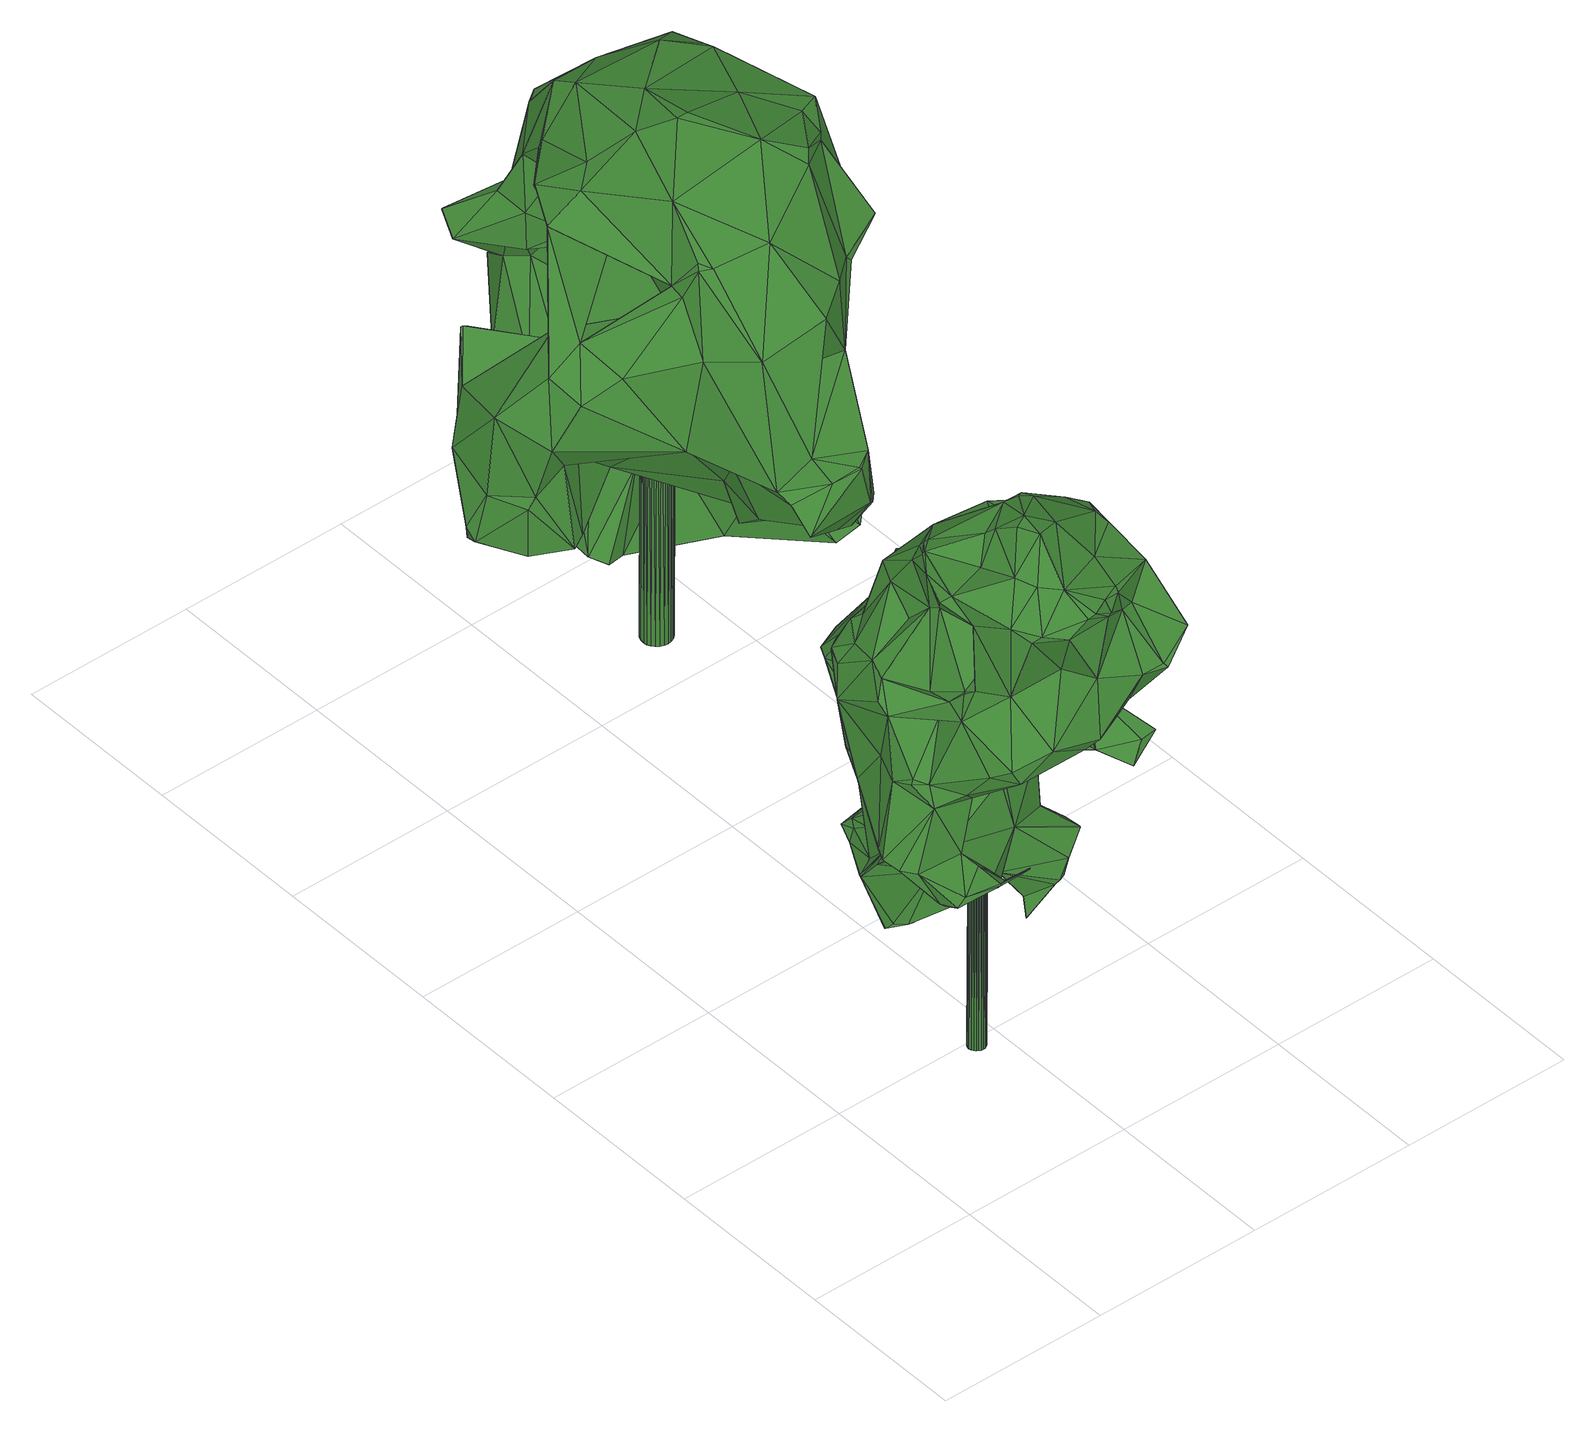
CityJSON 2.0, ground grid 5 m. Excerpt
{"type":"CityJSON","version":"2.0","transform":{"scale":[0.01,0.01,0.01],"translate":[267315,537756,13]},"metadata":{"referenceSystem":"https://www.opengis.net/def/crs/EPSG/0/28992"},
"CityObjects":{
"tree1":{"type":"SolitaryVegetationObject","attributes":{"gtid":149,"crown_width_m":7.98,"crown_median_z":23.55,"crown_r50_m":0.415,"crown_porosity":0.893,"trunk_H_m":10.03,"trunk_DBH_m":0.493,"trunk_radius_m":0.247,"trunk_base_height_m":13.52,"original_gtid":"165"},"geometry":[{"type":"Solid","lod":"3","boundaries":[[[[0,1,2]],[[3,4,5]],[[6,7,8]],[[9,10,11]],[[12,13,14]],[[15,16,17]],[[18,19,20]],[[21,19,18]],[[22,23,24]],[[25,26,27]],[[28,29,30]],[[31,32,33]],[[31,33,34]],[[3,35,36]],[[37,38,39]],[[40,31,41]],[[42,43,44]],[[45,46,47]],[[48,49,50]],[[51,36,52]],[[35,52,36]],[[53,54,55]],[[56,7,57]],[[58,59,60]],[[17,16,61]],[[62,63,32]],[[64,65,66]],[[51,67,68]],[[69,70,71]],[[35,72,67]],[[73,74,75]],[[76,77,78]],[[79,80,81]],[[10,82,83]],[[84,83,82]],[[85,26,42]],[[34,33,86]],[[87,18,20]],[[24,88,89]],[[44,90,42]],[[42,91,56]],[[92,93,94]],[[95,96,97]],[[98,93,92]],[[41,98,40]],[[41,31,34]],[[15,99,16]],[[100,101,102]],[[103,104,105]],[[66,106,64]],[[107,108,109]],[[110,111,112]],[[9,82,10]],[[66,113,114]],[[115,116,117]],[[115,117,22]],[[118,119,120]],[[121,122,123]],[[101,89,102]],[[70,113,66]],[[16,124,61]],[[118,125,126]],[[84,100,102]],[[127,128,129]],[[130,58,131]],[[132,131,58]],[[132,133,134]],[[135,75,136]],[[105,95,97]],[[137,138,87]],[[139,138,137]],[[54,37,39]],[[32,31,140]],[[141,142,143]],[[126,125,143]],[[118,120,125]],[[144,98,13]],[[145,146,147]],[[23,46,148]],[[149,79,81]],[[55,147,146]],[[150,151,152]],[[22,46,23]],[[69,153,154]],[[43,6,155]],[[116,156,119]],[[89,101,24]],[[22,24,101]],[[79,157,80]],[[66,65,70]],[[108,158,159]],[[57,43,42]],[[46,117,116]],[[156,120,119]],[[160,161,162]],[[163,164,165]],[[18,166,167]],[[22,101,115]],[[46,22,117]],[[168,49,48]],[[48,169,168]],[[148,46,45]],[[6,170,155]],[[64,171,172]],[[173,174,175]],[[112,30,60]],[[112,111,28]],[[110,28,111]],[[176,177,178]],[[157,36,51]],[[95,179,180]],[[181,131,182]],[[6,43,57]],[[102,183,103]],[[13,98,92]],[[13,92,14]],[[62,114,53]],[[102,89,183]],[[57,42,56]],[[110,112,130]],[[110,130,184]],[[112,59,130]],[[81,185,165]],[[44,173,90]],[[160,162,186]],[[159,158,149]],[[187,183,89]],[[53,114,113]],[[188,28,189]],[[57,7,6]],[[121,123,1]],[[14,126,12]],[[190,127,191]],[[104,183,187]],[[146,192,63]],[[145,192,146]],[[87,193,137]],[[87,20,193]],[[190,17,194]],[[159,64,172]],[[3,5,35]],[[90,173,160]],[[160,173,195]],[[196,141,143]],[[17,190,15]],[[51,35,67]],[[130,131,184]],[[95,197,96]],[[41,198,98]],[[35,51,52]],[[199,200,201]],[[202,113,70]],[[203,152,151]],[[180,204,205]],[[206,207,123]],[[194,208,38]],[[153,209,64]],[[210,153,64]],[[211,212,213]],[[173,44,174]],[[90,160,186]],[[162,161,214]],[[204,215,216]],[[168,216,215]],[[112,60,59]],[[217,9,218]],[[88,187,89]],[[210,64,159]],[[4,3,157]],[[157,108,4]],[[211,213,219]],[[63,62,146]],[[220,221,222]],[[223,221,220]],[[28,30,112]],[[203,224,197]],[[76,225,226]],[[180,179,204]],[[214,186,162]],[[172,171,227]],[[159,172,227]],[[159,227,212]],[[131,228,229]],[[7,56,134]],[[8,7,134]],[[79,158,230]],[[193,20,19]],[[73,187,231]],[[86,232,233]],[[220,234,151]],[[235,220,151]],[[178,236,237]],[[221,238,51]],[[49,215,135]],[[228,239,229]],[[228,189,239]],[[219,107,211]],[[213,212,227]],[[138,166,87]],[[188,29,28]],[[240,27,241]],[[242,30,29]],[[40,140,31]],[[49,135,50]],[[25,189,243]],[[154,78,129]],[[32,140,62]],[[104,103,183]],[[220,235,223]],[[212,211,109]],[[107,109,211]],[[131,132,134]],[[146,53,55]],[[21,18,244]],[[135,136,245]],[[229,201,131]],[[229,199,201]],[[40,98,144]],[[246,234,68]],[[131,201,184]],[[209,65,64]],[[104,187,75]],[[187,73,75]],[[151,234,246]],[[62,144,114]],[[247,237,245]],[[247,245,55]],[[114,144,66]],[[188,248,29]],[[74,249,75]],[[75,249,136]],[[246,203,151]],[[219,250,4]],[[5,4,250]],[[251,97,84]],[[105,97,251]],[[0,2,252]],[[139,253,138]],[[136,249,244]],[[68,222,51]],[[116,115,254]],[[14,92,126]],[[118,126,92]],[[157,230,108]],[[8,134,133]],[[8,133,6]],[[213,227,141]],[[130,59,58]],[[127,190,128]],[[171,142,227]],[[96,83,97]],[[245,169,135]],[[139,255,253]],[[178,177,236]],[[181,243,228]],[[122,0,38]],[[81,165,149]],[[208,256,38]],[[248,240,257]],[[258,256,15]],[[15,190,259]],[[147,55,260]],[[149,261,262]],[[159,262,261]],[[159,149,262]],[[58,258,132]],[[91,243,182]],[[222,234,220]],[[88,231,187]],[[11,5,250]],[[11,250,9]],[[90,85,42]],[[103,105,102]],[[241,161,263]],[[241,214,161]],[[175,161,195]],[[175,263,161]],[[161,160,195]],[[168,215,49]],[[237,264,169]],[[214,27,186]],[[219,4,107]],[[146,62,53]],[[82,217,84]],[[36,157,3]],[[239,189,28]],[[157,79,230]],[[245,136,244]],[[258,15,259]],[[258,259,132]],[[175,195,173]],[[237,169,245]],[[265,266,137]],[[110,200,28]],[[257,267,248]],[[171,106,268]],[[68,67,72]],[[246,68,72]],[[11,10,72]],[[93,198,148]],[[199,269,200]],[[110,184,200]],[[242,29,267]],[[94,118,92]],[[202,70,69]],[[212,109,159]],[[56,270,134]],[[27,85,186]],[[226,225,133]],[[157,51,238]],[[238,271,80]],[[80,271,81]],[[241,27,214]],[[208,194,99]],[[208,99,15]],[[100,217,156]],[[37,54,53]],[[84,217,100]],[[125,272,143]],[[273,274,226]],[[275,168,169]],[[235,257,276]],[[240,276,257]],[[228,243,189]],[[245,260,55]],[[77,226,274]],[[206,240,207]],[[69,128,38]],[[194,38,128]],[[108,107,4]],[[277,278,106]],[[267,29,248]],[[246,72,279]],[[224,246,279]],[[75,135,179]],[[75,179,104]],[[10,279,72]],[[43,155,44]],[[63,192,167]],[[115,280,254]],[[100,254,280]],[[153,281,154]],[[235,276,163]],[[259,191,273]],[[259,273,132]],[[282,58,275]],[[39,236,177]],[[283,236,39]],[[61,99,17]],[[194,17,99]],[[188,189,284]],[[27,240,284]],[[238,80,157]],[[281,1,285]],[[248,284,240]],[[134,182,131]],[[268,278,12]],[[205,204,152]],[[100,280,101]],[[283,282,264]],[[191,274,273]],[[286,44,287]],[[108,159,109]],[[210,261,281]],[[156,217,196]],[[82,9,217]],[[90,186,288]],[[289,155,170]],[[190,191,259]],[[94,47,290]],[[282,283,58]],[[145,244,192]],[[206,58,283]],[[206,258,58]],[[23,265,24]],[[77,274,127]],[[291,267,150]],[[164,1,292]],[[90,288,85]],[[230,158,108]],[[137,88,265]],[[39,0,252]],[[39,252,276]],[[88,24,265]],[[39,38,0]],[[85,288,186]],[[139,232,255]],[[138,253,166]],[[166,18,87]],[[207,240,241]],[[139,266,232]],[[93,98,198]],[[148,45,93]],[[239,200,269]],[[122,121,0]],[[1,0,121]],[[222,68,234]],[[224,203,246]],[[33,32,253]],[[84,97,83]],[[32,63,167]],[[95,105,104]],[[116,254,156]],[[33,255,86]],[[240,206,276]],[[243,91,42]],[[176,178,247]],[[237,247,178]],[[287,155,289]],[[32,167,253]],[[253,167,166]],[[170,285,289]],[[27,26,85]],[[74,21,249]],[[145,147,244]],[[33,253,255]],[[167,244,18]],[[167,192,244]],[[174,44,286]],[[175,286,263]],[[174,286,175]],[[165,292,149]],[[189,25,284]],[[204,179,215]],[[135,215,179]],[[267,204,216]],[[155,287,44]],[[137,193,231]],[[137,231,88]],[[193,19,231]],[[21,231,19]],[[244,249,21]],[[137,266,139]],[[153,71,209]],[[156,254,100]],[[69,154,129]],[[209,71,70]],[[104,179,95]],[[102,105,84]],[[105,251,84]],[[133,225,6]],[[141,293,142]],[[227,142,293]],[[227,293,141]],[[134,270,182]],[[196,272,156]],[[196,143,272]],[[202,53,113]],[[289,285,1]],[[78,281,294]],[[86,233,34]],[[148,198,233]],[[269,199,239]],[[180,197,95]],[[123,122,206]],[[290,119,118]],[[118,94,290]],[[93,47,94]],[[45,47,93]],[[276,283,39]],[[252,163,276]],[[210,281,153]],[[78,294,76]],[[69,71,153]],[[28,200,239]],[[201,200,184]],[[86,255,232]],[[156,272,120]],[[125,120,272]],[[291,150,204]],[[291,204,267]],[[235,150,267]],[[135,295,50]],[[208,15,256]],[[35,5,72]],[[11,72,5]],[[133,296,226]],[[129,128,69]],[[144,297,66]],[[13,297,144]],[[194,128,190]],[[221,51,222]],[[202,69,37]],[[38,37,69]],[[79,149,158]],[[264,237,236]],[[223,271,221]],[[221,271,238]],[[81,271,185]],[[223,185,271]],[[273,226,296]],[[265,233,266]],[[281,261,1]],[[58,242,275]],[[53,202,37]],[[278,277,297]],[[66,297,277]],[[55,54,247]],[[177,176,54]],[[247,54,176]],[[54,39,177]],[[239,199,229]],[[181,228,131]],[[70,65,209]],[[149,292,1]],[[270,56,91]],[[270,91,182]],[[182,243,181]],[[16,99,124]],[[99,61,124]],[[275,264,282]],[[169,264,275]],[[207,298,299]],[[83,224,10]],[[150,152,204]],[[38,256,258]],[[122,38,206]],[[115,101,280]],[[96,224,83]],[[170,6,294]],[[165,185,163]],[[185,223,163]],[[223,235,163]],[[252,2,163]],[[290,116,119]],[[148,233,23]],[[116,47,46]],[[290,47,116]],[[206,283,276]],[[206,38,258]],[[224,96,197]],[[132,296,133]],[[273,296,132]],[[2,1,300]],[[180,205,197]],[[23,233,265]],[[243,26,25]],[[34,233,41]],[[198,41,233]],[[232,266,233]],[[257,235,267]],[[203,205,152]],[[144,62,140]],[[40,144,140]],[[244,260,245]],[[268,106,278]],[[285,170,294]],[[285,294,281]],[[150,235,151]],[[295,169,48]],[[50,295,48]],[[60,242,58]],[[30,242,60]],[[242,267,275]],[[169,295,135]],[[267,216,275]],[[77,76,226]],[[10,301,279]],[[224,279,301]],[[224,301,10]],[[143,142,126]],[[12,126,142]],[[129,78,77]],[[203,197,205]],[[188,284,248]],[[123,207,299]],[[207,241,298]],[[278,297,302]],[[278,302,12]],[[13,302,297]],[[12,302,13]],[[300,164,2]],[[2,164,163]],[[300,1,164]],[[27,284,25]],[[149,1,261]],[[159,261,210]],[[123,299,1]],[[292,165,164]],[[283,264,236]],[[244,147,260]],[[263,298,241]],[[231,74,73]],[[231,21,74]],[[299,298,289]],[[289,298,287]],[[299,289,1]],[[287,298,286]],[[286,298,263]],[[243,42,26]],[[127,274,191]],[[281,78,154]],[[275,216,168]],[[77,127,129]],[[268,12,142]],[[268,142,171]],[[303,196,218]],[[217,218,196]],[[250,218,9]],[[64,106,171]],[[213,304,219]],[[277,106,66]],[[219,304,250]],[[303,218,304]],[[250,304,218]],[[303,304,196]],[[213,141,304]],[[141,196,304]],[[294,6,225]],[[294,225,76]],[[305,306,307]],[[305,307,308]],[[308,307,309]],[[308,309,310]],[[307,306,311]],[[307,311,309]],[[309,311,312]],[[309,312,310]],[[311,306,313]],[[311,313,312]],[[312,313,314]],[[312,314,310]],[[313,306,315]],[[313,315,314]],[[314,315,316]],[[314,316,310]],[[315,306,317]],[[315,317,316]],[[316,317,318]],[[316,318,310]],[[317,306,319]],[[317,319,318]],[[318,319,320]],[[318,320,310]],[[319,306,321]],[[319,321,320]],[[320,321,322]],[[320,322,310]],[[321,306,323]],[[321,323,322]],[[322,323,324]],[[322,324,310]],[[323,306,325]],[[323,325,324]],[[324,325,326]],[[324,326,310]],[[325,306,327]],[[325,327,326]],[[326,327,328]],[[326,328,310]],[[327,306,329]],[[327,329,328]],[[328,329,330]],[[328,330,310]],[[329,306,331]],[[329,331,330]],[[330,331,332]],[[330,332,310]],[[331,306,333]],[[331,333,332]],[[332,333,334]],[[332,334,310]],[[333,306,335]],[[333,335,334]],[[334,335,336]],[[334,336,310]],[[335,306,337]],[[335,337,336]],[[336,337,338]],[[336,338,310]],[[337,306,339]],[[337,339,338]],[[338,339,340]],[[338,340,310]],[[339,306,341]],[[339,341,340]],[[340,341,342]],[[340,342,310]],[[341,306,343]],[[341,343,342]],[[342,343,344]],[[342,344,310]],[[343,306,345]],[[343,345,344]],[[344,345,346]],[[344,346,310]],[[345,306,347]],[[345,347,346]],[[346,347,348]],[[346,348,310]],[[347,306,349]],[[347,349,348]],[[348,349,350]],[[348,350,310]],[[349,306,351]],[[349,351,350]],[[350,351,352]],[[350,352,310]],[[351,306,353]],[[351,353,352]],[[352,353,354]],[[352,354,310]],[[353,306,305]],[[353,305,354]],[[354,305,308]],[[354,308,310]]]]}]},
"tree2":{"type":"SolitaryVegetationObject","attributes":{"gtid":111,"crown_width_m":12.98,"crown_median_z":23.98,"crown_r50_m":0.517,"crown_porosity":0.898,"trunk_H_m":10.51,"trunk_DBH_m":0.87,"trunk_radius_m":0.435,"trunk_base_height_m":13.47,"original_gtid":"119"},"geometry":[{"type":"Solid","lod":"3","boundaries":[[[[355,356,357]],[[358,359,360]],[[361,362,363]],[[361,363,364]],[[365,366,367]],[[368,369,370]],[[371,369,372]],[[373,374,364]],[[375,376,377]],[[378,379,380]],[[381,357,356]],[[382,383,384]],[[385,386,387]],[[388,389,390]],[[391,362,392]],[[391,392,393]],[[394,395,396]],[[397,398,399]],[[400,401,402]],[[403,404,405]],[[406,407,408]],[[409,410,411]],[[412,413,414]],[[412,415,413]],[[382,384,372]],[[416,417,418]],[[419,356,420]],[[421,356,419]],[[422,423,398]],[[384,424,372]],[[425,426,427]],[[428,429,375]],[[430,431,432]],[[430,432,428]],[[433,434,435]],[[436,435,434]],[[384,437,424]],[[384,438,437]],[[439,440,441]],[[442,443,444]],[[399,445,397]],[[446,447,412]],[[448,449,450]],[[448,451,449]],[[358,452,453]],[[454,452,455]],[[456,404,403]],[[457,458,441]],[[459,460,461]],[[426,461,460]],[[462,463,464]],[[465,466,467]],[[373,466,465]],[[468,469,470]],[[468,436,469]],[[453,452,471]],[[454,471,452]],[[367,472,448]],[[448,473,367]],[[474,388,475]],[[476,477,478]],[[479,480,481]],[[482,483,484]],[[360,485,486]],[[375,487,376]],[[428,375,488]],[[489,490,474]],[[491,492,493]],[[364,494,373]],[[479,495,496]],[[438,497,498]],[[414,413,499]],[[500,477,476]],[[444,443,501]],[[395,398,396]],[[422,502,396]],[[503,396,502]],[[494,364,363]],[[504,467,505]],[[506,401,507]],[[506,507,508]],[[396,398,423]],[[509,505,467]],[[510,511,405]],[[492,512,504]],[[388,490,513]],[[514,515,360]],[[500,476,516]],[[396,458,394]],[[517,393,392]],[[412,459,446]],[[414,459,412]],[[461,426,425]],[[516,410,489]],[[518,403,519]],[[488,520,492]],[[491,520,488]],[[396,423,422]],[[405,511,521]],[[483,468,522]],[[523,468,483]],[[504,505,524]],[[362,391,363]],[[376,487,525]],[[358,453,526]],[[358,526,359]],[[527,528,381]],[[529,530,531]],[[418,532,533]],[[534,533,532]],[[535,506,508]],[[467,504,536]],[[472,537,538]],[[530,539,540]],[[438,487,437]],[[408,514,416]],[[360,416,514]],[[374,361,364]],[[541,391,393]],[[455,480,479]],[[393,517,541]],[[467,542,509]],[[543,450,544]],[[509,545,546]],[[413,547,548]],[[546,545,538]],[[541,363,391]],[[541,494,363]],[[362,361,549]],[[550,551,552]],[[401,553,554]],[[486,485,399]],[[372,368,382]],[[509,555,545]],[[542,555,509]],[[465,374,373]],[[435,556,433]],[[546,557,431]],[[417,416,558]],[[417,558,559]],[[560,561,457]],[[428,432,429]],[[431,430,546]],[[562,443,499]],[[522,484,483]],[[509,430,505]],[[505,430,524]],[[546,430,509]],[[535,508,451]],[[358,480,452]],[[371,372,424]],[[371,424,365]],[[563,564,501]],[[565,477,500]],[[566,450,449]],[[495,515,464]],[[508,566,449]],[[461,446,459]],[[377,520,469]],[[402,506,567]],[[402,567,555]],[[414,442,459]],[[359,485,360]],[[516,389,513]],[[419,568,569]],[[559,568,419]],[[548,550,552]],[[539,570,571]],[[437,487,429]],[[542,402,555]],[[568,441,569]],[[441,568,457]],[[400,541,517]],[[400,402,541]],[[515,495,479]],[[572,512,491]],[[388,513,389]],[[536,465,467]],[[541,573,494]],[[536,556,465]],[[362,549,392]],[[571,540,539]],[[397,445,526]],[[508,478,566]],[[574,575,518]],[[383,576,497]],[[562,499,413]],[[577,578,427]],[[390,579,475]],[[579,580,475]],[[465,581,374]],[[355,532,582]],[[444,427,460]],[[427,426,460]],[[510,482,583]],[[559,419,420]],[[405,584,510]],[[585,586,587]],[[585,548,586]],[[448,450,588]],[[464,463,495]],[[446,589,447]],[[526,453,397]],[[529,581,556]],[[461,590,446]],[[451,508,449]],[[550,548,551]],[[591,367,473]],[[484,522,592]],[[533,385,408]],[[425,578,461]],[[590,461,578]],[[548,454,551]],[[523,436,468]],[[513,490,410]],[[411,410,490]],[[562,501,443]],[[548,501,562]],[[585,471,454]],[[585,454,548]],[[444,577,427]],[[577,564,578]],[[593,594,575]],[[437,595,424]],[[448,588,473]],[[427,578,425]],[[510,483,482]],[[486,416,360]],[[489,596,490]],[[498,497,576]],[[583,565,500]],[[597,583,500]],[[412,447,415]],[[403,594,456]],[[361,598,549]],[[515,514,464]],[[447,589,415]],[[430,492,524]],[[441,503,439]],[[599,415,589]],[[599,589,422]],[[458,396,503]],[[458,503,441]],[[516,489,600]],[[600,489,474]],[[536,512,572]],[[504,512,536]],[[415,422,397]],[[464,408,407]],[[464,514,408]],[[546,366,557]],[[479,481,515]],[[439,569,440]],[[469,520,491]],[[492,520,493]],[[370,601,368]],[[560,457,568]],[[560,568,559]],[[543,588,450]],[[475,600,474]],[[518,602,574]],[[500,603,511]],[[511,603,571]],[[476,478,379]],[[434,488,469]],[[407,604,576]],[[384,497,438]],[[383,497,384]],[[603,500,600]],[[455,551,454]],[[552,551,356]],[[488,492,428]],[[430,428,492]],[[515,481,360]],[[434,469,436]],[[600,500,516]],[[375,377,488]],[[434,491,488]],[[554,508,507]],[[587,471,585]],[[587,397,471]],[[587,415,397]],[[556,581,465]],[[440,569,441]],[[458,457,561]],[[498,576,604]],[[385,498,604]],[[474,490,388]],[[409,596,489]],[[409,411,596]],[[469,491,493]],[[493,605,469]],[[408,418,533]],[[416,418,408]],[[534,532,355]],[[390,549,579]],[[439,503,589]],[[439,589,446]],[[491,433,572]],[[491,434,433]],[[476,379,516]],[[480,455,452]],[[606,607,530]],[[606,530,529]],[[470,482,592]],[[464,576,383]],[[524,492,504]],[[478,508,554]],[[608,463,462]],[[571,521,511]],[[418,417,532]],[[372,369,368]],[[401,506,402]],[[407,406,604]],[[557,595,431]],[[609,610,520]],[[611,610,609]],[[558,486,561]],[[399,561,486]],[[367,537,472]],[[549,380,400]],[[468,612,522]],[[482,484,592]],[[539,607,574]],[[566,478,613]],[[592,612,470]],[[370,588,543]],[[386,385,533]],[[614,610,611]],[[614,611,534]],[[614,478,477]],[[407,576,464]],[[409,489,410]],[[600,540,603]],[[392,549,400]],[[392,400,517]],[[579,549,598]],[[469,605,470]],[[456,594,523]],[[436,523,594]],[[358,481,480]],[[542,615,402]],[[555,567,545]],[[401,554,507]],[[531,580,579]],[[467,466,542]],[[358,360,481]],[[603,540,571]],[[541,466,573]],[[601,608,382]],[[592,522,612]],[[466,615,542]],[[394,458,561]],[[493,520,605]],[[521,570,602]],[[571,570,521]],[[400,553,401]],[[616,553,400]],[[379,553,616]],[[390,475,388]],[[422,398,397]],[[468,470,612]],[[397,453,471]],[[605,477,565]],[[602,570,574]],[[539,574,570]],[[414,499,442]],[[593,575,574]],[[444,564,577]],[[529,617,606]],[[531,579,598]],[[591,365,367]],[[530,607,539]],[[556,536,572]],[[556,572,433]],[[472,538,545]],[[443,442,499]],[[553,379,618]],[[553,618,554]],[[377,469,488]],[[557,366,595]],[[424,595,365]],[[366,365,595]],[[416,486,558]],[[371,591,588]],[[369,371,588]],[[609,377,376]],[[478,618,379]],[[498,525,438]],[[450,619,544]],[[357,381,619]],[[438,525,487]],[[601,496,608]],[[462,382,608]],[[381,528,619]],[[470,583,482]],[[605,583,470]],[[523,483,510]],[[563,620,590]],[[597,510,583]],[[580,530,600]],[[531,530,580]],[[613,357,619]],[[548,552,563]],[[563,552,419]],[[552,356,421]],[[578,564,590]],[[564,444,501]],[[478,621,613]],[[444,460,622]],[[623,614,477]],[[623,477,605]],[[496,527,479]],[[528,527,496]],[[554,618,478]],[[520,377,609]],[[475,580,600]],[[383,382,462]],[[411,490,596]],[[492,491,512]],[[549,378,380]],[[390,378,549]],[[389,378,390]],[[516,378,389]],[[379,378,516]],[[530,540,600]],[[613,619,450]],[[613,450,566]],[[543,544,528]],[[544,619,528]],[[601,382,368]],[[527,624,455]],[[625,601,528]],[[625,528,496]],[[625,496,601]],[[543,528,601]],[[464,383,462]],[[408,604,406]],[[408,385,604]],[[415,547,413]],[[355,420,356]],[[552,421,419]],[[563,590,564]],[[587,547,415]],[[548,547,586]],[[587,586,547]],[[548,562,413]],[[614,621,478]],[[534,621,614]],[[533,534,611]],[[386,533,611]],[[563,501,548]],[[591,473,588]],[[520,610,614]],[[420,582,559]],[[420,355,582]],[[472,567,535]],[[545,567,472]],[[582,417,559]],[[599,422,415]],[[429,432,437]],[[513,410,516]],[[431,595,432]],[[437,432,595]],[[559,558,560]],[[405,519,403]],[[518,519,602]],[[521,519,405]],[[602,519,521]],[[527,455,479]],[[442,622,459]],[[460,459,622]],[[569,439,620]],[[616,400,380]],[[485,445,399]],[[359,445,485]],[[373,573,466]],[[373,494,573]],[[446,620,439]],[[590,620,446]],[[546,626,366]],[[538,626,546]],[[374,581,361]],[[598,361,581]],[[531,581,529]],[[598,581,531]],[[526,445,359]],[[380,379,616]],[[614,623,520]],[[605,520,623]],[[466,541,402]],[[419,620,563]],[[419,569,620]],[[403,575,594]],[[518,575,403]],[[593,436,594]],[[593,435,436]],[[606,617,607]],[[529,556,617]],[[574,617,593]],[[607,617,574]],[[593,617,435]],[[435,617,556]],[[355,357,621]],[[355,621,534]],[[613,621,357]],[[527,381,624]],[[551,455,624]],[[356,624,381]],[[551,624,356]],[[582,532,417]],[[429,487,375]],[[506,535,567]],[[466,402,615]],[[511,597,500]],[[511,510,597]],[[589,503,502]],[[589,502,422]],[[583,605,565]],[[387,525,498]],[[609,525,387]],[[376,525,609]],[[366,626,367]],[[537,367,626]],[[537,626,538]],[[558,561,560]],[[451,448,472]],[[451,472,535]],[[442,444,622]],[[386,611,387]],[[609,387,611]],[[387,498,385]],[[371,365,591]],[[395,561,399]],[[395,394,561]],[[395,399,398]],[[370,627,601]],[[543,601,627]],[[543,627,370]],[[523,510,584]],[[404,584,405]],[[456,523,584]],[[456,584,404]],[[495,463,496]],[[496,463,608]],[[369,588,370]],[[628,629,630]],[[628,630,631]],[[631,630,632]],[[631,632,633]],[[630,629,634]],[[630,634,632]],[[632,634,635]],[[632,635,633]],[[634,629,636]],[[634,636,635]],[[635,636,637]],[[635,637,633]],[[636,629,638]],[[636,638,637]],[[637,638,639]],[[637,639,633]],[[638,629,640]],[[638,640,639]],[[639,640,641]],[[639,641,633]],[[640,629,642]],[[640,642,641]],[[641,642,643]],[[641,643,633]],[[642,629,644]],[[642,644,643]],[[643,644,645]],[[643,645,633]],[[644,629,646]],[[644,646,645]],[[645,646,647]],[[645,647,633]],[[646,629,648]],[[646,648,647]],[[647,648,649]],[[647,649,633]],[[648,629,650]],[[648,650,649]],[[649,650,651]],[[649,651,633]],[[650,629,652]],[[650,652,651]],[[651,652,653]],[[651,653,633]],[[652,629,654]],[[652,654,653]],[[653,654,655]],[[653,655,633]],[[654,629,656]],[[654,656,655]],[[655,656,657]],[[655,657,633]],[[656,629,658]],[[656,658,657]],[[657,658,659]],[[657,659,633]],[[658,629,660]],[[658,660,659]],[[659,660,661]],[[659,661,633]],[[660,629,662]],[[660,662,661]],[[661,662,663]],[[661,663,633]],[[662,629,664]],[[662,664,663]],[[663,664,665]],[[663,665,633]],[[664,629,666]],[[664,666,665]],[[665,666,667]],[[665,667,633]],[[666,629,668]],[[666,668,667]],[[667,668,669]],[[667,669,633]],[[668,629,670]],[[668,670,669]],[[669,670,671]],[[669,671,633]],[[670,629,672]],[[670,672,671]],[[671,672,673]],[[671,673,633]],[[672,629,674]],[[672,674,673]],[[673,674,675]],[[673,675,633]],[[674,629,676]],[[674,676,675]],[[675,676,677]],[[675,677,633]],[[676,629,628]],[[676,628,677]],[[677,628,631]],[[677,631,633]]]]}]}
},
"vertices":[
[223,426,1055],[180,639,943],[240,571,1091],[331,960,1082],[333,828,1245],[451,892,1243],[123,561,710],[203,560,498],[219,551,510],[492,863,1378],[546,904,1302],[505,908,1287],[359,538,1471],[321,365,1547],[271,434,1604],[295,214,831],[278,96,959],[254,176,862],[728,100,1362],[819,186,1390],[831,161,1399],[748,225,1318],[630,499,1711],[589,366,1736],[772,431,1628],[410,608,623],[397,647,629],[435,652,655],[648,451,635],[595,479,754],[641,394,729],[450,148,1573],[527,134,1413],[577,149,1578],[505,140,1614],[409,995,1080],[349,971,1071],[274,312,1047],[236,309,889],[273,316,1047],[375,202,1568],[393,185,1588],[254,628,540],[226,619,536],[231,764,689],[494,402,1750],[527,414,1761],[479,467,1709],[696,195,994],[777,250,1026],[786,216,1050],[440,943,1055],[393,987,1073],[296,154,1183],[374,276,1185],[446,216,1168],[279,546,485],[202,563,497],[486,402,776],[633,324,744],[634,327,747],[274,93,959],[384,132,1255],[511,103,1244],[156,497,1257],[262,424,1251],[246,319,1306],[516,943,1052],[572,912,1011],[170,336,1053],[178,363,1110],[149,399,1102],[519,914,1086],[684,409,1421],[723,257,1298],[767,434,1268],[163,469,818],[157,370,829],[91,428,877],[285,826,981],[288,826,980],[284,814,968],[541,838,1372],[609,757,1346],[676,729,1458],[389,685,640],[529,140,1619],[822,137,1422],[783,392,1612],[808,498,1594],[323,794,667],[313,548,518],[298,419,1620],[431,336,1662],[420,454,1624],[751,617,1222],[668,669,1284],[679,666,1302],[347,251,1596],[253,178,866],[665,719,1531],[773,547,1597],[756,596,1497],[783,549,1396],[785,487,1275],[762,577,1372],[279,406,1296],[241,799,1260],[326,809,1107],[214,782,1257],[598,347,592],[638,410,636],[637,376,678],[247,212,1194],[275,161,1228],[629,543,1695],[562,534,1706],[596,516,1719],[339,571,1645],[380,605,1638],[374,618,1624],[141,472,874],[240,440,834],[209,499,793],[275,97,959],[333,573,1636],[311,532,1612],[140,278,799],[105,319,887],[73,355,893],[599,329,660],[451,422,634],[361,315,706],[291,481,689],[249,528,506],[695,382,1143],[677,299,1252],[778,246,1589],[708,216,1508],[628,172,1612],[501,241,1388],[338,700,1463],[353,569,1456],[346,628,1575],[350,256,1371],[575,148,1226],[488,133,1205],[561,164,1219],[513,335,1761],[226,740,961],[624,686,1016],[604,766,1016],[651,725,1000],[138,457,1082],[67,410,895],[204,700,686],[464,688,1586],[321,933,1069],[297,779,1059],[165,701,1173],[434,823,663],[444,791,694],[437,822,662],[366,658,983],[240,680,959],[270,714,948],[720,108,1372],[655,111,1369],[706,331,991],[647,282,1017],[123,564,712],[183,551,1331],[152,529,1286],[324,794,671],[302,772,691],[310,761,696],[391,429,1234],[339,444,1126],[506,545,1092],[703,537,1111],[736,577,1031],[360,544,564],[313,544,519],[782,497,1414],[579,337,594],[304,718,960],[435,820,660],[765,455,1420],[585,511,735],[486,440,595],[153,225,812],[159,278,779],[569,131,1241],[832,176,1410],[173,219,840],[359,784,674],[366,765,1473],[625,695,1152],[455,279,1655],[511,385,477],[574,349,576],[571,347,578],[227,279,1104],[619,760,1019],[726,547,1004],[654,726,1001],[304,440,788],[324,500,714],[251,262,871],[153,398,1118],[181,554,1078],[213,778,1265],[194,733,1253],[228,708,1316],[447,790,693],[701,358,1023],[641,443,1007],[503,728,1446],[477,841,1380],[290,797,1305],[508,792,1049],[434,830,1051],[531,851,1026],[338,711,976],[612,733,1166],[157,538,747],[228,465,794],[203,611,1338],[483,437,594],[517,404,531],[312,861,1044],[722,325,1518],[577,163,1622],[504,233,1649],[554,841,1025],[438,638,967],[380,476,1037],[572,430,1087],[334,829,1014],[519,408,530],[405,514,764],[363,672,684],[603,443,752],[361,547,562],[670,182,1234],[617,333,1216],[578,879,1028],[502,387,1238],[551,518,782],[724,254,1295],[431,836,1293],[673,652,1350],[354,488,1042],[664,201,1518],[571,564,1576],[590,152,1581],[286,256,839],[496,535,884],[305,269,799],[303,267,796],[577,210,1228],[180,642,946],[217,702,960],[310,730,707],[545,400,1006],[662,304,1625],[636,192,1616],[581,530,916],[289,492,1268],[512,388,474],[280,543,486],[329,808,999],[372,632,1606],[183,297,793],[161,306,791],[576,426,957],[411,456,953],[305,381,1322],[315,391,1318],[501,878,1097],[657,569,1568],[100,466,877],[460,406,944],[448,409,945],[469,518,694],[145,498,823],[257,755,698],[230,715,707],[359,783,670],[164,576,737],[470,496,1682],[651,582,1042],[213,672,949],[336,628,1392],[144,495,822],[736,210,1049],[304,432,774],[322,358,1338],[255,691,714],[187,561,756],[210,665,959],[480,798,1194],[437,387,1422],[422,770,1343],[314,780,1317],[450,475,52],[425,475,52],[449,482,52],[467,489,1054],[466,495,1054],[442,488,1055],[446,488,51],[464,501,1054],[442,493,51],[460,506,1054],[437,497,52],[454,510,1054],[431,499,52],[448,512,1054],[425,500,52],[442,513,1054],[418,499,52],[436,512,1055],[412,496,52],[430,509,1055],[407,492,52],[425,506,1055],[403,487,52],[421,500,1055],[401,481,52],[418,494,1055],[400,475,52],[418,488,1055],[401,468,53],[419,482,1055],[404,462,53],[421,476,1055],[408,457,53],[425,471,1055],[413,454,53],[430,467,1055],[419,451,52],[436,464,1055],[425,450,52],[443,464,1055],[432,451,52],[449,465,1055],[438,454,52],[455,467,1055],[443,458,52],[460,471,1055],[447,463,52],[464,476,1055],[449,469,52],[466,482,1054],
[961,2456,1146],[1185,2450,1017],[1114,2318,1116],[1087,2906,798],[1002,2882,728],[806,2801,893],[715,1353,991],[760,1351,982],[779,1299,1081],[571,1284,1092],[1082,2263,1765],[983,2049,1812],[1160,1963,1756],[1053,2413,1650],[1066,2351,1673],[995,2325,1626],[1097,2313,1734],[1089,2428,1701],[657,1302,1207],[559,1343,1164],[477,2229,1674],[482,2240,1661],[467,2157,1626],[753,1672,925],[747,1857,1191],[740,1612,975],[1303,2372,1098],[940,2544,1577],[800,2613,1553],[884,2476,1699],[631,2448,1351],[693,2341,1327],[680,2390,1489],[820,1799,762],[823,1740,812],[803,1719,814],[787,1302,1076],[802,1360,1019],[824,1341,1059],[654,2626,383],[679,2674,380],[721,2698,280],[1073,2670,461],[794,2755,384],[831,2643,509],[862,1488,1085],[927,1586,1292],[915,1559,1331],[107,2018,853],[128,2074,819],[142,2083,802],[536,2655,1280],[541,2657,1280],[525,2600,1225],[866,2002,735],[820,1880,762],[872,2000,736],[1216,2336,293],[1290,2326,335],[1337,2288,316],[1151,2554,334],[754,2678,992],[803,2633,995],[672,2549,1245],[1036,2352,753],[957,2471,836],[1181,2308,806],[901,2706,274],[808,2729,288],[988,2355,1778],[1239,1886,366],[1284,1926,394],[1246,2000,468],[518,2101,1714],[588,2162,1730],[626,1877,1767],[777,2039,1849],[703,2110,1799],[262,1796,1354],[236,1890,1398],[203,1837,1212],[132,1973,1272],[742,2386,1756],[731,2458,1721],[759,2227,309],[698,2206,326],[672,2255,333],[1366,2203,333],[1359,2213,345],[1331,2082,427],[975,2599,686],[1044,2176,248],[1125,2416,285],[1246,1961,1460],[1148,1908,1342],[1193,2095,1348],[1224,1909,1441],[1280,2679,783],[1260,2801,625],[1292,2633,771],[1265,2661,919],[101,2046,886],[715,2384,590],[654,2528,390],[1318,2126,317],[1303,1966,397],[1187,1915,317],[845,2584,1526],[877,2457,1343],[706,2576,1262],[546,1383,1187],[667,1394,1222],[602,1506,1500],[200,2178,1204],[323,1977,1451],[414,2131,1274],[1251,2765,628],[1098,1870,1710],[1025,2080,1523],[809,1908,743],[761,1777,781],[721,1969,1155],[708,1973,1185],[988,2045,1277],[1129,2673,1144],[1236,2705,910],[961,2736,883],[352,2207,1162],[197,2195,1101],[312,2294,1257],[794,2756,742],[723,2684,711],[615,2365,1654],[409,2100,1659],[821,1943,735],[821,1878,756],[346,1900,1446],[559,1802,1578],[618,1875,1420],[734,1282,1226],[952,2615,1189],[1035,2493,1215],[750,2573,1566],[640,2468,1525],[1337,2288,322],[575,2034,961],[1252,2171,439],[862,2517,322],[796,2415,311],[578,1720,1669],[605,1697,1677],[1062,1710,1444],[1007,1726,1373],[1122,1850,1338],[749,1652,1712],[295,2101,884],[377,2048,811],[552,1753,1577],[839,1799,782],[757,2683,995],[868,2632,1125],[713,1964,1030],[840,1373,1066],[174,1896,848],[188,1911,841],[613,2074,1583],[210,1948,838],[275,2274,1292],[128,2131,1072],[587,1733,1682],[622,2385,1611],[1130,2844,615],[1242,2462,1097],[1161,2280,1290],[504,1730,1158],[489,1955,926],[666,1730,931],[893,2530,1165],[634,2448,1231],[772,2319,1276],[1177,1754,1503],[525,1640,1456],[1101,1872,1732],[991,1788,1798],[340,1886,841],[439,2014,788],[780,1311,1242],[792,1485,1549],[1176,2231,1368],[1189,2235,1326],[965,1757,1778],[877,1838,1856],[1154,2366,418],[1287,2391,663],[765,1503,913],[1262,2384,738],[1254,2512,793],[1217,2332,772],[848,1684,1297],[952,1725,1369],[902,1564,1560],[478,1650,1182],[807,2034,1854],[750,2576,721],[801,2519,734],[734,2511,681],[707,2591,589],[1286,2252,362],[1062,2353,493],[1197,2126,478],[513,1992,1222],[1080,2016,1272],[1044,1708,1464],[733,2323,631],[830,2260,541],[302,1876,838],[428,2010,781],[376,1773,1396],[732,1286,1229],[280,1843,849],[174,1896,1000],[659,2541,1389],[1219,2035,489],[1137,2051,473],[691,1700,798],[728,1747,806],[581,1594,1112],[901,2558,902],[402,2160,1138],[143,2086,807],[1217,2655,673],[1111,2583,626],[1106,2610,464],[1051,2127,1497],[917,2455,318],[1081,2081,466],[1012,2132,1702],[314,2291,1262],[193,1889,1035],[126,1998,1006],[821,2216,1805],[869,1999,732],[434,2019,1029],[660,1586,903],[909,2534,361],[596,2006,932],[934,2435,1476],[219,1910,840],[438,2019,788],[610,2531,1381],[487,2087,1299],[367,1933,1041],[321,1861,862],[922,2475,1468],[673,2245,1626],[849,2193,1526],[706,2301,1309],[280,2272,1294],[1049,2142,1292],[835,2062,1394],[652,1581,1358],[729,1563,1195],[274,1876,1102],[791,1864,1349],[1163,2275,1286],[986,2299,466],[856,2348,1295],[1321,2042,392],[717,1940,1417],[1272,2448,1086],[897,2389,1379],[1085,1925,1775],[948,2190,1540],[868,2176,48],[825,2175,47],[867,2187,48],[853,2153,1098],[852,2164,1099],[810,2152,1098],[862,2198,48],[847,2174,1099],[855,2206,48],[840,2183,1099],[846,2213,48],[831,2190,1099],[835,2217,48],[820,2194,1099],[824,2219,48],[809,2195,1099],[813,2217,48],[798,2193,1099],[802,2212,47],[787,2189,1098],[794,2205,47],[778,2182,1098],[787,2196,47],[772,2173,1098],[783,2185,47],[768,2162,1097],[782,2174,46],[766,2151,1097],[783,2163,46],[768,2140,1097],[788,2153,46],[773,2129,1097],[795,2144,46],[780,2120,1097],[804,2137,46],[789,2114,1097],[815,2133,46],[800,2109,1097],[826,2132,46],[811,2108,1097],[837,2133,46],[822,2110,1097],[848,2138,46],[833,2115,1097],[857,2145,47],[841,2122,1098],[863,2154,47],[848,2131,1098],[867,2165,47],[852,2141,1098]
]}
